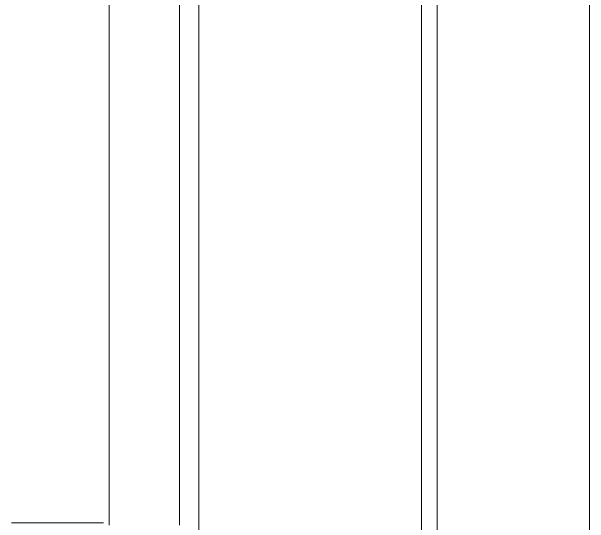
# Model space of a CAD drawing. Header units: millimetres. Extents: x -331 to 5585, y -2655 to 1513.
# Drawn here: x 4970.43 to 4996.9, y 793.8 to 817.22 of the extents above; entities that cross this region are included whole.
import ezdxf

# ---------------------------------------------------------------- set-up
doc = ezdxf.new("R2010")
doc.units = ezdxf.units.MM

msp = doc.modelspace()

# ---------------------------------------------------------------- linework, layer by layer
at = {"color": 8, "linetype": 'Continuous', "lineweight": 15}
for p, q in [((4989.201, 893.985), (4989.201, 789.429)), ((4989.918, 893.623), (4989.918, 789.869)), ((4996.895, 893.598), (4996.895, 783.936)), ((4979.008, 829.72), (4979.008, 789.329)), ((4978.128, 829.402), (4978.128, 793.72))]:
    msp.add_line(p, q, dxfattribs=at)
at = {"color": 7, "linetype": 'Continuous', "lineweight": 15}
for p, q in [((4974.906, 828.536), (4974.906, 793.718)), ((4974.637, 793.825), (4970.43, 793.825))]:
    msp.add_line(p, q, dxfattribs=at)

doc.saveas('drawing.dxf')
